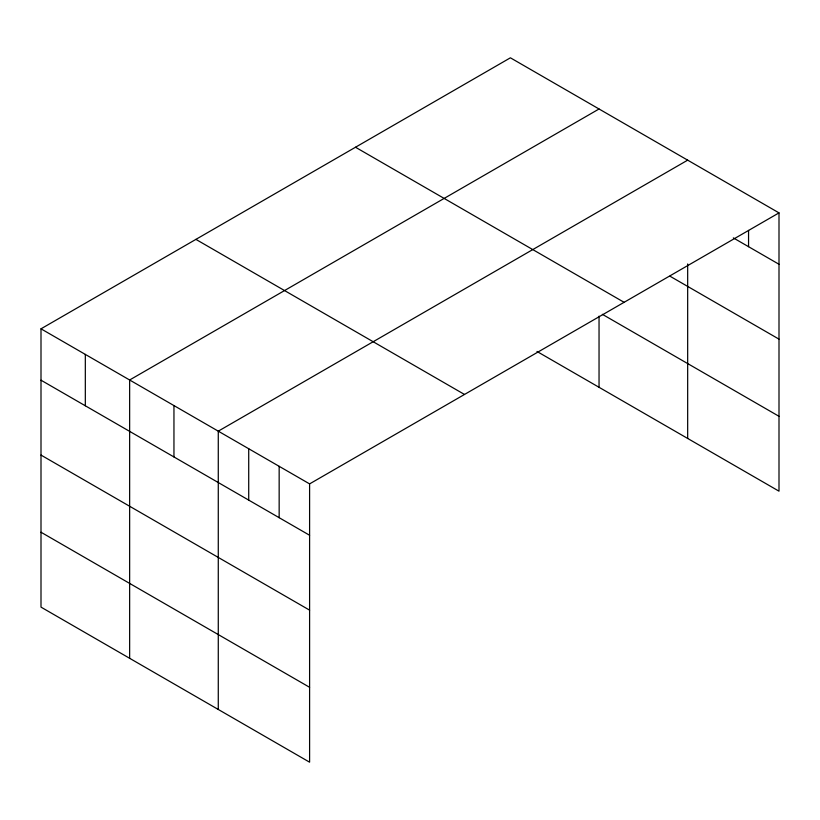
<?xml version="1.0" encoding="UTF-8"?>
<svg xmlns="http://www.w3.org/2000/svg" width="820" height="820" viewBox="0 0 820 820"><rect width="100%" height="100%" fill="white"/><g stroke="black" fill="none" stroke-linecap="round" stroke-linejoin="round"><path stroke-width="1.23" d="M779 212.882L309.601 483.892L309.601 762.19L41 607.118L41 328.82L510.399 57.81L779 212.882L779 491.18L536.987 351.462M599.041 108.988L129.642 379.988L129.642 658.286M687.672 160.156L218.274 431.166L218.274 709.464M733.336 237.902L779 264.265M669.95 276.186L779 339.142M355.501 147.241L624.102 302.313M602.362 314.316L779 416.304M195.898 239.378L464.499 394.461M41 328.82L309.601 483.892M41 380.193L309.601 535.265M41 455.079L309.601 610.152M41 532.231L309.601 687.303M748.557 230.399L748.557 246.687M687.672 263.958L687.672 438.464M599.041 316.141L599.041 387.286M279.159 466.313L279.159 517.697M248.716 448.735L248.716 500.118M173.953 405.582L173.953 456.955M85.321 354.404L85.321 405.777"/></g></svg>
